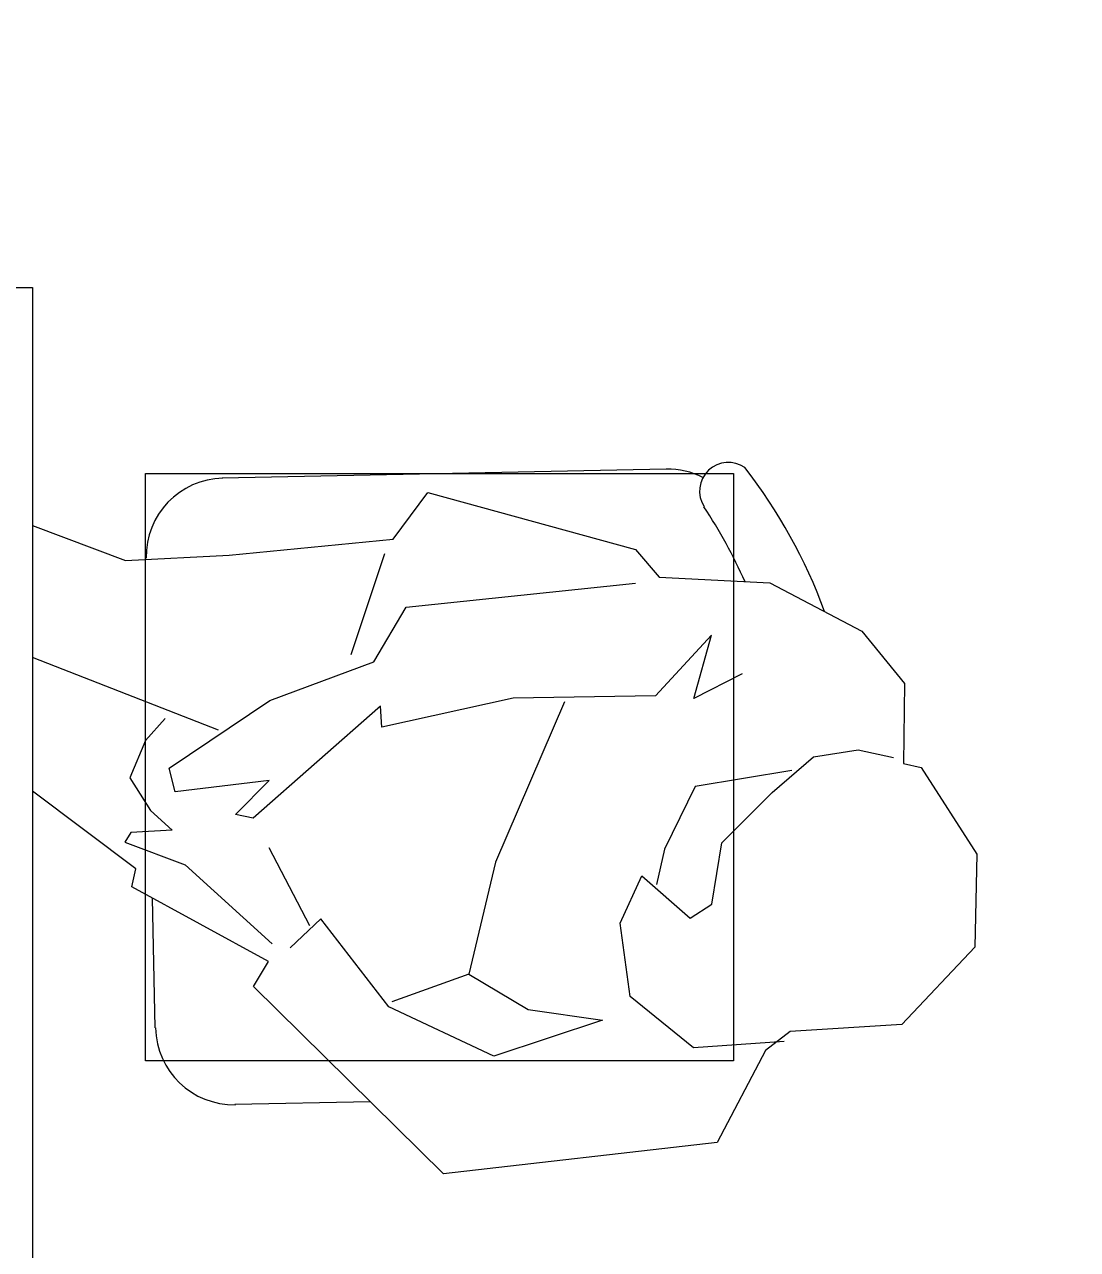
# Model space of a CAD drawing. Header units: millimetres. Extents: x 1 to 121, y 0 to 90.
# Drawn here: x 33.028 to 33.834, y 66.657 to 67.595 of the extents above; entities that cross this region are included whole.
import ezdxf
from ezdxf import colors
from ezdxf.entities.mleader import LeaderData, LeaderLine
from ezdxf.math import Vec2, Vec3

# ---------------------------------------------------------------- set-up
doc = ezdxf.new("R2010")
doc.units = ezdxf.units.MM
doc.layers.add('Equipamiento SR', color=23, linetype='Continuous', lineweight=0)
doc.layers.add('letras sr', color=7, linetype='Continuous', lineweight=5)
doc.layers.add('Mobiliario', color=7, linetype='Continuous', lineweight=0, true_color=0x7f7f7f)
doc.styles.add('Generales', font='trebuc.ttf', dxfattribs={"height": 0.1})

msp = doc.modelspace()

# ---------------------------------------------------------------- linework, layer by layer
at = {"layer": 'Equipamiento SR'}
msp.add_lwpolyline([(33.03393, 67.39367), (33.03393, 65.89367), (32.43393, 65.89367), (32.43393, 67.39367)], close=True, dxfattribs=at)
msp.add_lwpolyline([(33.57063, 67.25112), (33.57063, 66.80112), (33.12063, 66.80112), (33.12063, 67.25112), (33.57063, 67.25112)], dxfattribs=at)
at = {"layer": 'Equipamiento SR', "extrusion": (-0.03756, 0.00481, 0.999283)}
for centre, radius, start, end in [((-70.95685, 24.73652, -0.92914), 0.02194, 151.76093, 310.4784), ((-70.90801, 24.69637, -0.92914), 0.06, 160.86655, 188.45099), ((-70.69175, 24.46565, -0.92914), 0.4, 117.21708, 135.32089), ((-70.85804, 24.36006, -0.92914), 0.06, 188.45099, 278.45099), ((-70.68535, 24.42259, -0.92914), 0.3928, 121.31238, 130.87524), ((-70.50195, 24.41297, -0.92914), 0.06, 278.45099, 8.45099)]:
    msp.add_arc(centre, radius, start, end, dxfattribs=at)
at = {"layer": 'Mobiliario', "lineweight": 0, "extrusion": (-0.03756, 0.00481, 0.999283)}
for p, q in [((33.17937, 67.24769, -0.00637), (33.51907, 67.25456, 0.00637)), ((33.31026, 67.20082, -0.00122), (33.33669, 67.23648, -0.0004)), ((33.33669, 67.23648, -0.0004), (33.49564, 67.1929, 0.00578)), ((33.03393, 67.21121, -0.01166), (33.10524, 67.18447, -0.00885)), ((33.18468, 67.18843, -0.00588), (33.31026, 67.20082, -0.00122)), ((33.10524, 67.18447, -0.00885), (33.18468, 67.18843, -0.00588)), ((33.12065, 67.18524, -0.00827), (33.12063, 67.18648, -0.00828)), ((33.30346, 67.18945, -0.00142), (33.27785, 67.11214, -0.00201)), ((33.49564, 67.1929, 0.00578), (33.51383, 67.17173, 0.00657)), ((33.51383, 67.17173, 0.00657), (33.59858, 67.16737, 0.00978)), ((33.59858, 67.16737, 0.00978), (33.66899, 67.13041, 0.0126)), ((33.32017, 67.14858, -0.0006), (33.49568, 67.16714, 0.00591)), ((33.29526, 67.10687, -0.00133), (33.32017, 67.14858, -0.0006)), ((33.66899, 67.13041, 0.0126), (33.70158, 67.09034, 0.01402)), ((33.55399, 67.12713, 0.00829), (33.51093, 67.08083, 0.0069)), ((33.54044, 67.07863, 0.00802), (33.55399, 67.12713, 0.00829)), ((33.05163, 67.10331, -0.01047), (33.03393, 67.11018, -0.01117)), ((33.17654, 67.05435, -0.00554), (33.05163, 67.10331, -0.01047)), ((33.21585, 67.07716, -0.00418), (33.29526, 67.10687, -0.00133)), ((33.57749, 67.09764, 0.00932), (33.54044, 67.07863, 0.00802)), ((33.70158, 67.09034, 0.01402), (33.70091, 67.02899, 0.01429)), ((33.13875, 67.02549, -0.00683), (33.21585, 67.07716, -0.00418)), ((33.40198, 67.07908, 0.00281), (33.30138, 67.0569, -0.00086)), ((33.44133, 67.07614, 0.0043), (33.38853, 66.95332, 0.00291)), ((33.51093, 67.08083, 0.0069), (33.40198, 67.07908, 0.00281)), ((33.3006, 67.0728, -0.00097), (33.20311, 66.987, -0.00422)), ((33.30138, 67.0569, -0.00086), (33.3006, 67.0728, -0.00097)), ((33.13567, 67.06335, -0.00712), (33.12056, 67.04666, -0.00761)), ((33.12056, 67.04666, -0.00761), (33.10849, 67.01785, -0.00793)), ((33.63205, 67.03414, 0.01168), (33.66609, 67.03952, 0.01293)), ((33.66609, 67.03952, 0.01293), (33.69334, 67.03352, 0.01398)), ((33.60031, 67.0068, 0.01061), (33.63205, 67.03414, 0.01168)), ((33.70091, 67.02899, 0.01429), (33.71454, 67.02599, 0.01481)), ((33.10849, 67.01785, -0.00793), (33.12442, 66.99289, -0.00721)), ((33.14331, 67.00732, -0.00657), (33.13875, 67.02549, -0.00683)), ((33.61542, 67.0235, 0.0111), (33.54129, 67.01122, 0.00837)), ((33.71454, 67.02599, 0.01481), (33.757, 66.95943, 0.01673)), ((33.11313, 66.94818, -0.00742), (33.03393, 67.00786, -0.01068)), ((33.21518, 67.01581, -0.00391), (33.14331, 67.00732, -0.00657)), ((33.18949, 66.99, -0.00475), (33.21518, 67.01581, -0.00391)), ((33.54129, 67.01122, 0.00837), (33.5179, 66.96345, 0.00772)), ((33.56178, 66.96809, 0.00935), (33.60031, 67.0068, 0.01061)), ((33.12442, 66.99289, -0.00721), (33.14108, 66.97778, -0.00651)), ((33.20311, 66.987, -0.00422), (33.18949, 66.99, -0.00475)), ((33.10931, 66.97619, -0.00769), (33.10478, 66.96861, -0.00783)), ((33.14108, 66.97778, -0.00651), (33.10931, 66.97619, -0.00769)), ((33.10478, 66.96861, -0.00783), (33.15096, 66.95129, -0.00601)), ((33.24635, 66.90454, -0.0022), (33.21525, 66.96431, -0.00365)), ((33.5179, 66.96345, 0.00772), (33.51189, 66.93617, 0.00763)), ((33.55428, 66.92112, 0.0093), (33.56178, 66.96809, 0.00935)), ((33.38853, 66.95332, 0.00291), (33.36822, 66.86769, 0.00256)), ((33.757, 66.95943, 0.01673), (33.75558, 66.88823, 0.01702)), ((33.11012, 66.93454, -0.00746), (33.11313, 66.94818, -0.00742)), ((33.15096, 66.95129, -0.00601), (33.21762, 66.89084, -0.00321)), ((33.48393, 66.90657, 0.00672), (33.50053, 66.94297, 0.00717)), ((33.50053, 66.94297, 0.00717), (33.53765, 66.91048, 0.00872)), ((33.21461, 66.87721, -0.00326), (33.11012, 66.93454, -0.00746)), ((33.12784, 66.82656, -0.00628), (33.12585, 66.92591, -0.00683)), ((33.53765, 66.91048, 0.00872), (33.55428, 66.92112, 0.0093)), ((33.25467, 66.90986, -0.00191), (33.23125, 66.88784, -0.00269)), ((33.30697, 66.84257, 0.00038), (33.25467, 66.90986, -0.00191)), ((33.49157, 66.85054, 0.00728), (33.48393, 66.90657, 0.00672)), ((33.75558, 66.88823, 0.01702), (33.69968, 66.82903, 0.0152)), ((33.20329, 66.85825, -0.00359), (33.21461, 66.87721, -0.00326)), ((33.36822, 66.86769, 0.00256), (33.30923, 66.84636, 0.00045)), ((33.36822, 66.86769, 0.00256), (33.41366, 66.84053, 0.0044)), ((33.34876, 66.71466, 0.00256), (33.20329, 66.85825, -0.00359)), ((33.54005, 66.81126, 0.00929), (33.49157, 66.85054, 0.00728)), ((33.38722, 66.80487, 0.00358), (33.30697, 66.84257, 0.00038)), ((33.41366, 66.84053, 0.0044), (33.47041, 66.83232, 0.00657)), ((33.47041, 66.83232, 0.00657), (33.38722, 66.80487, 0.00358)), ((33.61418, 66.82354, 0.01202), (33.59529, 66.80911, 0.01138)), ((33.69968, 66.82903, 0.0152), (33.61418, 66.82354, 0.01202)), ((33.60966, 66.81596, 0.01188), (33.54005, 66.81126, 0.00929)), ((33.59529, 66.80911, 0.01138), (33.55831, 66.73859, 0.01033)), ((33.2928, 66.76989, 0.0002), (33.18899, 66.76779, -0.0037)), ((33.55831, 66.73859, 0.01033), (33.34876, 66.71466, 0.00256))]:
    msp.add_line(p, q, dxfattribs=at)

# ---------------------------------------------------------------- leaders
at = {"layer": 'letras sr'}
ml = msp.add_multileader_mtext('Standard', dxfattribs=at)
ml.set_content('{\\H0.86957x;Baja montante tubería de agua\\Ppluvial D=3", embebida en tabiquería}', color=256, style='Generales')
ml.set_leader_properties()
ml.build(insert=Vec2(0, 0))
ml.multileader.update_dxf_attribs({"text_right_attachment_type": 6, "dogleg_length": 0.36, "arrow_head_size": 0.1})
ctx = ml.context
ctx.base_point, ctx.char_height, ctx.arrow_head_size, ctx.landing_gap_size, ctx.plane_origin = Vec3(33.89362, 68.88414), 0.115, 0.1, 0.09, Vec3(33.16533, 69.22871)
ctx.right_attachment = 6
notes = []
notes.append((ctx, [(1, (1, 1, 0), (36.71673, 68.8125), (-1, 0), 0.36, [(0, [(32.82416, 68.36529)], 0, []), (1, [(37.54091, 68.38264)], 0, [])])]))
ctx.mtext.insert, ctx.mtext.rotation, ctx.mtext.flow_direction = Vec3(33.98362, 68.95578), 6.283185, 5
for ctx, leaders in notes:
    for number, flags, end, landing, length, lines in leaders:
        leader = LeaderData()
        leader.index, (leader.has_last_leader_line, leader.has_dogleg_vector, leader.attachment_direction) = number, flags
        leader.last_leader_point, leader.dogleg_vector, leader.dogleg_length = Vec3(end), Vec3(landing), length
        for number, points, colour, breaks in lines:
            line = LeaderLine()
            line.index, line.vertices, line.color, line.breaks = number, Vec3.list(points), colors.encode_raw_color(colour), breaks
            leader.lines.append(line)
        ctx.leaders.append(leader)

doc.saveas('drawing.dxf')
